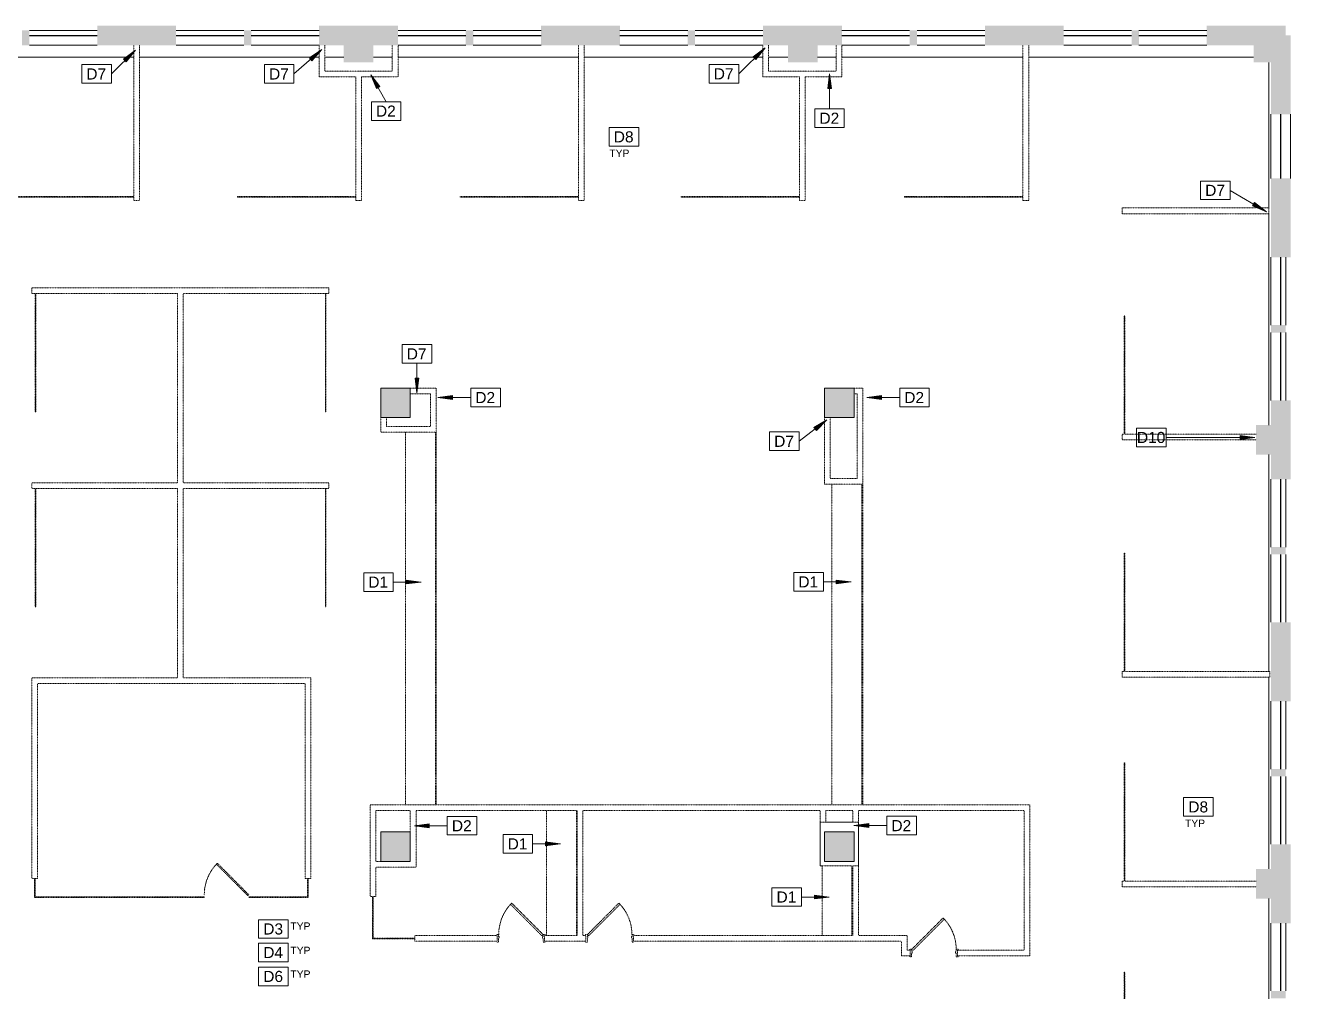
# Model space of a CAD drawing. Header units: inches. Extents: x 433 to 2535, y -5 to 2055.
# Drawn here: x 1501 to 2535, y 1268 to 2052 of the extents above; entities that cross this region are included whole.
import ezdxf

# ---------------------------------------------------------------- set-up
doc = ezdxf.new("R2010")
doc.units = ezdxf.units.IN
doc.header["$MEASUREMENT"] = 0
doc.linetypes.add('Demolished', pattern=[0.1875, 0.125, -0.0625])
for name, color, linetype, lineweight in [('_900 AVAILABLE SPACE', 7, 'Continuous', 9), ('A-ANNO-KEYN', 231, 'Continuous', 9), ('A-DETL-GENF', 92, 'Continuous', 9), ('A-DOOR', 31, 'Continuous', 13), ('A-WALL', 113, 'Continuous', 13), ('B-CL', 7, 'Continuous', 9), ('G-ANNO-TEXT', 231, 'Continuous', 9), ('I-WALL', 2, 'Continuous', 13), ('Q-CASE', 31, 'Demolished', 9), ('S-COLS', 52, 'Continuous', 13), ('Victor Bldg - 9th Floor_LINK_dwg', 8, 'Continuous', 9), ('WINDOWS', 7, 'Continuous', 9)]:
    doc.layers.add(name, color=color, linetype=linetype, lineweight=lineweight)
doc.styles.add('Arial', font='arial.ttf', dxfattribs={"height": 9})
doc.styles.add('Swis721 Lt BT', font='swissl.ttf', dxfattribs={"height": 6})

# ---------------------------------------------------------------- blocks, each defined once
blk = doc.blocks.new('Victor Bldg - 9th Floor_LINK_dwg-6972240-Level XX  DEMOLITION')
at = {"layer": '_900 AVAILABLE SPACE'}
for p, q in [((1443, 2025.8), (1588.7, 2025.8)), ((1593.3, 2025.8), (1739, 2025.8)), ((1743.6, 2025.8), (1759, 2025.8)), ((1783, 2025.8), (1798.4, 2025.8)), ((1803, 2025.8), (1949.4, 2025.8)), ((1954, 2025.8), (2099, 2025.8)), ((2103.6, 2025.8), (2119.3, 2025.8)), ((2143.3, 2025.8), (2158.4, 2025.8)), ((2163, 2025.8), (2309.9, 2025.8)), ((2314.6, 2025.8), (2497, 2025.8)), ((2509.3, 2021.5), (2509.3, 1903.5)), ((2509.3, 1898.9), (2509.3, 1727.5)), ((2509.3, 1703.5), (2509.3, 1527.5)), ((2509.3, 1522.9), (2509.3, 1367.5)), ((2509.3, 1343.5), (2509.3, 1238))]:
    blk.add_line(p, q, dxfattribs=at)
at = {"layer": 'B-CL'}
for p, q in [((2145.5, 1405.5), (2145.5, 1370)), ((2171.9, 1405.5), (2150.1, 1405.5)), ((2176.5, 1370), (2176.5, 1405.5)), ((2145.5, 1370), (2146.9, 1370))]:
    blk.add_line(p, q, dxfattribs=at)
at = {"layer": 'WINDOWS'}
for p, q in [((1559, 2047.5), (1504, 2047.5)), ((1559, 2043.5), (1504, 2043.5)), ((1559, 2043.2), (1504, 2043.2)), ((1678, 2047.5), (1623, 2047.5)), ((1678, 2043.5), (1623, 2043.5)), ((1678, 2043.2), (1623, 2043.2)), ((1739, 2047.5), (1684, 2047.5)), ((1739, 2043.5), (1684, 2043.5)), ((1739, 2043.2), (1684, 2043.2)), ((1858, 2047.5), (1803, 2047.5)), ((1858, 2043.5), (1803, 2043.5)), ((1858, 2043.2), (1803, 2043.2)), ((1919, 2047.5), (1864, 2047.5)), ((1919, 2043.5), (1864, 2043.5)), ((1919, 2043.2), (1864, 2043.2)), ((2038, 2047.5), (1983, 2047.5)), ((2038, 2043.5), (1983, 2043.5)), ((2038, 2043.2), (1983, 2043.2)), ((2099, 2047.5), (2044, 2047.5)), ((2099, 2043.5), (2044, 2043.5)), ((2099, 2043.2), (2044, 2043.2)), ((2218, 2047.5), (2163, 2047.5)), ((2218, 2043.5), (2163, 2043.5)), ((2218, 2043.2), (2163, 2043.2)), ((2279, 2047.5), (2224, 2047.5)), ((2279, 2043.5), (2224, 2043.5)), ((2279, 2043.2), (2224, 2043.2)), ((2398, 2047.5), (2343, 2047.5)), ((2398, 2043.5), (2343, 2043.5)), ((2398, 2043.2), (2343, 2043.2)), ((2459, 2047.5), (2404, 2047.5)), ((2459, 2043.5), (2404, 2043.5)), ((2459, 2043.2), (2404, 2043.2)), ((1559, 2035.5), (1504, 2035.5)), ((1678, 2035.5), (1623, 2035.5)), ((1739, 2035.5), (1684, 2035.5)), ((1858, 2035.5), (1803, 2035.5)), ((1919, 2035.5), (1864, 2035.5)), ((2038, 2035.5), (1983, 2035.5)), ((2099, 2035.5), (2044, 2035.5)), ((2218, 2035.5), (2163, 2035.5)), ((2279, 2035.5), (2224, 2035.5)), ((2398, 2035.5), (2343, 2035.5)), ((2459, 2035.5), (2404, 2035.5)), ((2511, 1979.5), (2511, 1927.5)), ((2518.8, 1979.5), (2518.8, 1927.5)), ((2519, 1979.5), (2519, 1927.5)), ((2527, 1979.5), (2527, 1927.5)), ((2511, 1808.5), (2511, 1863.5)), ((2518.8, 1808.5), (2518.8, 1863.5)), ((2519, 1808.5), (2519, 1863.5)), ((2523, 1808.5), (2523, 1863.5)), ((2511, 1747.5), (2511, 1802.5)), ((2518.8, 1747.5), (2518.8, 1802.5)), ((2519, 1747.5), (2519, 1802.5)), ((2523, 1747.5), (2523, 1802.5)), ((2511, 1628.5), (2511, 1683.5)), ((2518.8, 1628.5), (2518.8, 1683.5)), ((2519, 1628.5), (2519, 1683.5)), ((2523, 1628.5), (2523, 1683.5)), ((2511, 1567.5), (2511, 1622.5)), ((2518.8, 1567.5), (2518.8, 1622.5)), ((2519, 1567.5), (2519, 1622.5)), ((2523, 1567.5), (2523, 1622.5)), ((2511, 1448.5), (2511, 1503.5)), ((2518.8, 1448.5), (2518.8, 1503.5)), ((2519, 1448.5), (2519, 1503.5)), ((2523, 1448.5), (2523, 1503.5)), ((2511, 1387.5), (2511, 1442.5)), ((2518.8, 1387.5), (2518.8, 1442.5)), ((2519, 1387.5), (2519, 1442.5)), ((2523, 1387.5), (2523, 1442.5)), ((2511, 1268.5), (2511, 1323.5)), ((2518.8, 1268.5), (2518.8, 1323.5)), ((2519, 1268.5), (2519, 1323.5)), ((2523, 1268.5), (2523, 1323.5))]:
    blk.add_line(p, q, dxfattribs=at)
blk = doc.blocks.new('Concrete-Rectangular-Column - 24 x 24-6985472-Level XX  DEMOLITION')
at = {"layer": 'S-COLS', "lineweight": 9}
blk.add_hatch(color=7, dxfattribs=at).paths.add_polyline_path([(12, -12), (12, 12), (-12, 12), (-12, -12), (7.4, -12)], flags=0)
at = {"layer": 'S-COLS', "color": 8, "lineweight": 20}
for p, q in [((12, 12), (-12, 12)), ((-12, 12), (-12, -12)), ((12, -12), (12, 12)), ((-12, -12), (12, -12))]:
    blk.add_line(p, q, dxfattribs=at)
blk = doc.blocks.new('Door - Single - Solid Door-7687678-Level XX  DEMOLITION')
at = {"layer": 'A-DOOR', "color": 10, "linetype": 'Demolished', "lineweight": 20}
for p, q in [((-14, 3.2), (11.4, 28.6)), ((12.4, 27.6), (-13, 2.2)), ((11.4, 28.6), (12.4, 27.6)), ((-15.6, 3.2), (-15.6, 2.4)), ((-14.1, 3.2), (-15.6, 3.2)), ((-14.1, 1.7), (-14.1, 3.2)), ((-13.6, 1.7), (-14.1, 1.7)), ((-14.1, -3), (-14.1, 0.2)), ((-14.1, 0.2), (-13.6, 0.2)), ((-13, 2.2), (-14, 3.2)), ((-13.6, 0.2), (-13.6, 1.7)), ((22.1, 1.7), (21.6, 1.7)), ((21.6, 1.7), (21.6, 0.2)), ((21.6, 0.2), (22.1, 0.2)), ((23.6, 3.2), (22.1, 3.2)), ((22.1, 3.2), (22.1, 1.7)), ((22.1, 0.2), (22.1, -3)), ((23.6, 2.4), (23.6, 3.2)), ((-15.6, -2.2), (-15.6, -3)), ((-15.6, -3), (-14.1, -3)), ((22.1, -3), (23.6, -3)), ((23.6, -3), (23.6, -2.2))]:
    blk.add_line(p, q, dxfattribs=at)
at = {"layer": 'A-DOOR', "color": 7, "linetype": 'Demolished', "lineweight": 9}
blk.add_arc((-14, 3.2), 36, 359.5, 45, dxfattribs=at)
blk = doc.blocks.new('Door - Single - Solid Door-V4-Level XX  DEMOLITION')
at = {"layer": 'A-DOOR', "color": 10, "linetype": 'Demolished', "lineweight": 20}
for p, q in [((-15.6, 3), (-14.1, 3)), ((-15.6, 2.2), (-15.6, 3)), ((-14.1, 3), (-14.1, -0.2)), ((22.1, 3), (23.6, 3)), ((22.1, -0.2), (22.1, 3)), ((23.6, 3), (23.6, 2.2)), ((-15.6, -3.2), (-15.6, -2.4)), ((-14.1, -3.2), (-15.6, -3.2)), ((-14.1, -0.2), (-13.6, -0.2)), ((-14.1, -1.7), (-14.1, -3.2)), ((-13.6, -1.7), (-14.1, -1.7)), ((-13, -2.2), (-14, -3.2)), ((-14, -3.2), (11.4, -28.6)), ((-13.6, -0.2), (-13.6, -1.7)), ((12.4, -27.6), (-13, -2.2)), ((21.6, -0.2), (22.1, -0.2)), ((21.6, -1.7), (21.6, -0.2)), ((22.1, -1.7), (21.6, -1.7)), ((22.1, -3.2), (22.1, -1.7)), ((23.6, -3.2), (22.1, -3.2)), ((23.6, -2.4), (23.6, -3.2)), ((11.4, -28.6), (12.4, -27.6))]:
    blk.add_line(p, q, dxfattribs=at)
at = {"layer": 'A-DOOR', "color": 7, "linetype": 'Demolished', "lineweight": 9}
blk.add_arc((-14, -3.2), 36, 315, 0.5, dxfattribs=at)
blk = doc.blocks.new('C-Counter Top - ADJ HEIGHT-7704305-Level XX  DEMOLITION')
at = {"layer": 'Q-CASE', "color": 7}
for p, q in [((-47.3, -0.7), (54.1, -0.7)), ((-47.3, -25), (54.1, -25))]:
    blk.add_line(p, q, dxfattribs=at)
blk = doc.blocks.new('C-Counter Top - ADJ HEIGHT-7704607-Level XX  DEMOLITION')
at = {"layer": 'Q-CASE', "color": 7}
for p, q in [((-47.3, 0), (-47.3, -0.8)), ((-47.3, -0.8), (9.2, -0.8)), ((-47.3, -0.8), (-47.3, -25)), ((-47.3, -25), (9.2, -25))]:
    blk.add_line(p, q, dxfattribs=at)
blk = doc.blocks.new('Door - Glass Single - Full Rail - Long Handle-7706372-Level XX  DEMOLITION')
at = {"layer": 'A-DOOR', "color": 10, "linetype": 'Demolished', "lineweight": 20}
for p, q in [((-7.5, 27.5), (-8.2, 26.7)), ((-8.2, 26.7), (17.3, 1.3)), ((18, 2), (-7.5, 27.5)), ((17.3, 1.3), (18, 2))]:
    blk.add_line(p, q, dxfattribs=at)
at = {"layer": 'A-DOOR', "color": 7, "linetype": 'Demolished', "lineweight": 9}
blk.add_arc((18, 2), 36, 135, 180.5, dxfattribs=at)
blk = doc.blocks.new('C-Counter Top - ADJ HEIGHT-7709080-Level XX  DEMOLITION')
at = {"layer": 'Q-CASE', "color": 7}
for p, q in [((212.7, 0), (-47.3, 0)), ((-47.3, -0.7), (212.7, -0.7)), ((-47.3, -25), (212.7, -25))]:
    blk.add_line(p, q, dxfattribs=at)
blk = doc.blocks.new('C-Counter Top - ADJ HEIGHT-7711264-Level XX  DEMOLITION')
at = {"layer": 'Q-CASE', "color": 7}
for p, q in [((255, 0), (-47.3, 0)), ((-47.3, -0.7), (255, -0.7)), ((-47.3, -25), (255, -25))]:
    blk.add_line(p, q, dxfattribs=at)
blk = doc.blocks.new('Keynote Tag - Keynote Number - Boxed-135510-Level XX  DEMOLITION')
at = {"layer": 'A-ANNO-KEYN'}
for p, q in [((-0.125, -0.079), (-0.125, 0.078)), ((-0.125, 0.078), (0.125, 0.078)), ((0.125, 0.078), (0.125, -0.079)), ((-0.125, -0.079), (0.125, -0.079))]:
    blk.add_line(p, q, dxfattribs=at)

msp = doc.modelspace()

# ---------------------------------------------------------------- hatches: boundary and pattern name
at = {"layer": 'A-ANNO-KEYN'}
for points in [[(1590.1, 2031.5), (1580.4, 2024.2), (1582.6, 2022)], [(1741.1, 2032), (1731.1, 2025.3), (1733.2, 2022.9)], [(2100.7, 2033.5), (2091.1, 2026.2), (2093.3, 2023.9)], [(1780.9, 2011.6), (1785.5, 2000.4), (1788.2, 2001.9)], [(2153, 2012.3), (2151.5, 2000.3), (2154.6, 2000.3)], [(2507.4, 1900.5), (2497.8, 1907.9), (2496.2, 1905.2)], [(1818.4, 1753.5), (1820, 1765.5), (1816.8, 1765.5)], [(1835.3, 1749.8), (1847.3, 1748.3), (1847.3, 1751.4)], [(2183.2, 1749.8), (2195.2, 1748.2), (2195.2, 1751.4)], [(2150.9, 1731.7), (2140.4, 1725.6), (2142.4, 1723.1)], [(2498, 1717.4), (2486, 1718.9), (2486, 1715.8)], [(1821.7, 1600.1), (1809.7, 1601.7), (1809.7, 1598.6)], [(2170.5, 1600.2), (2158.5, 1601.8), (2158.5, 1598.7)], [(1816.3, 1402.5), (1828.3, 1400.9), (1828.3, 1404.1)], [(2172.8, 1402.6), (2184.8, 1401), (2184.8, 1404.2)], [(1934.7, 1387.8), (1922.7, 1389.4), (1922.7, 1386.3)], [(2152.8, 1344.7), (2140.8, 1346.3), (2140.8, 1343.2)]]:
    msp.add_hatch(color=256, dxfattribs=at).paths.add_polyline_path(points, flags=0)
at = {"layer": 'A-DETL-GENF'}
h = msp.add_hatch(color=7, dxfattribs=at)
h.paths.add_polyline_path([(2423, 3.5), (2423, 19.5), (2363, 19.5), (2363, 3.5)], flags=0)
h.paths.add_polyline_path([(2535, 3.5), (2535, 63.5), (2519, 63.5), (2519, 33.5), (2505, 33.5), (2505, 19.5), (2475, 19.5), (2475, 3.5), (2505, 3.5)], flags=0)
h.paths.add_polyline_path([(2103, 3.5), (2103, 19.5), (2059, 19.5), (2059, 27.5), (1979, 27.5), (1979, 11.5), (2043, 11.5), (2043, 3.5), (2059, 3.5)], flags=0)
h.paths.add_polyline_path([(2155, 3.5), (2215, 3.5), (2215, 19.5), (2203, 19.5), (2203, 33.5), (2179, 33.5), (2179, 19.5), (2155, 19.5)], flags=0)
h.paths.add_polyline_path([(2261.3, 7.5), (2267.3, 7.5), (2267.3, 19.5), (2261.3, 19.5)], flags=0)
h.paths.add_polyline_path([(2316, 7.5), (2316.7, 7.5), (2316.7, 19.5), (2310.7, 19.5), (2310.7, 7.5), (2311.4, 7.5)], flags=0)
h.paths.add_polyline_path([(1497.8, 11.5), (1503, 11.5), (1503, 27), (1483, 27), (1483, 41.5), (1459, 41.5), (1459, 27), (1439, 27), (1439, 11.5), (1483, 11.5)], flags=0)
h.paths.add_polyline_path([(1323, 11.5), (1323, 27), (1259, 27), (1259, 11.5)], flags=0)
h.paths.add_polyline_path([(1843, 11.5), (1863, 11.5), (1863, 27.5), (1843, 27.5), (1843, 41.5), (1819, 41.5), (1819, 27.5), (1799, 27.5), (1799, 11.5), (1819, 11.5)], flags=0)
h.paths.add_polyline_path([(1662.1, 11.5), (1683, 11.5), (1683, 27.5), (1619, 27.5), (1619, 11.5), (1657.5, 11.5)], flags=0)
h.paths.add_polyline_path([(1924, 15.5), (1924, 27.5), (1918, 27.5), (1918, 15.5)], flags=0)
h.paths.add_polyline_path([(1378, 15.5), (1384, 15.5), (1384, 27.5), (1378, 27.5)], flags=0)
h.paths.add_polyline_path([(1198, 15.5), (1204, 15.5), (1204, 27.5), (1198, 27.5)], flags=0)
h.paths.add_polyline_path([(1744, 15.5), (1744, 27.5), (1738, 27.5), (1738, 15.5)], flags=0)
h.paths.add_polyline_path([(1564, 15.5), (1564, 27), (1558, 27), (1558, 15.5)], flags=0)
h.paths.add_polyline_path([(2535, 115.5), (2535, 175.5), (2519, 175.5), (2519, 115.5)], flags=0)
h.paths.add_polyline_path([(2531, 220.5), (2531, 226.5), (2519, 226.5), (2519, 220.5)], flags=0)
h.paths.add_polyline_path([(2519, 268.5), (2531, 268.5), (2531, 274.5), (2519, 274.5)], flags=0)
h.paths.add_polyline_path([(527.2, 299.5), (543, 299.5), (543, 315.5), (505, 315.5), (505, 329.5), (491.7, 329.5), (491.7, 371.5), (475, 371.5), (475, 299.5), (505, 299.5)], flags=0)
h.paths.add_polyline_path([(903, 299.5), (903, 315.5), (871, 315.5), (871, 329.5), (847, 329.5), (847, 315.5), (839, 315.5), (839, 299.5), (871, 299.5)], flags=0)
h.paths.add_polyline_path([(659, 299.5), (723, 299.5), (723, 315.5), (659, 315.5), (659, 303.5)], flags=0)
h.paths.add_polyline_path([(778, 303.5), (784, 303.5), (784, 315.5), (778, 315.5)], flags=0)
h.paths.add_polyline_path([(961.3, 303.5), (964, 303.5), (964, 315.5), (958, 315.5), (958, 303.5), (959.8, 303.5)], flags=0)
h.paths.add_polyline_path([(598, 303.5), (604, 303.5), (604, 315.5), (598, 315.5)], flags=0)
h.paths.add_polyline_path([(2535, 319.5), (2535, 379.5), (2519, 379.5), (2519, 365.5), (2505, 365.5), (2505, 341.5), (2519, 341.5), (2519, 319.5)], flags=0)
h.paths.add_polyline_path([(475, 423.5), (491.7, 423.5), (491.7, 487.5), (475, 487.5)], flags=0)
h.paths.add_polyline_path([(2519, 431.5), (2535, 431.5), (2535, 491.5), (2527, 491.5), (2527, 551.5), (2511, 551.5), (2511, 475.5), (2519, 475.5), (2519, 436.1)], flags=0)
h.paths.add_polyline_path([(491.7, 542.5), (491.7, 548.5), (480, 548.5), (480, 542.5)], flags=0)
h.paths.add_polyline_path([(491.7, 603.5), (491.7, 635.5), (505, 635.5), (505, 659.5), (491.7, 659.5), (491.7, 667.5), (475, 667.5), (475, 603.5)], flags=0)
h.paths.add_polyline_path([(2511, 603.5), (2527, 603.5), (2527, 667.5), (2511, 667.5), (2511, 647.5), (2499, 647.5), (2499, 623.5), (2511, 623.5), (2511, 608.1)], flags=0)
h.paths.add_polyline_path([(2511, 722.5), (2523, 722.5), (2523, 728.5), (2511, 728.5)], flags=0)
h.paths.add_polyline_path([(491.7, 722.5), (491.7, 728.5), (479.7, 728.5), (479.7, 722.5)], flags=0)
h.paths.add_polyline_path([(491.7, 783.5), (491.7, 847.5), (475, 847.5), (475, 783.5)], flags=0)
h.paths.add_polyline_path([(2511, 783.5), (2527, 783.5), (2527, 847.5), (2511, 847.5), (2511, 788.1)], flags=0)
h.paths.add_polyline_path([(2523, 902.5), (2523, 908.5), (2511, 908.5), (2511, 902.5)], flags=0)
h.paths.add_polyline_path([(491.7, 902.5), (491.7, 908.5), (479.7, 908.5), (479.7, 902.5)], flags=0)
h.paths.add_polyline_path([(2511, 963.5), (2527, 963.5), (2527, 1027.5), (2511, 1027.5), (2511, 1007.5), (2499, 1007.5), (2499, 983.5), (2511, 983.5)], flags=0)
h.paths.add_polyline_path([(491.7, 963.5), (491.7, 995.5), (505, 995.5), (505, 1019.5), (491.7, 1019.5), (491.7, 1027.5), (475, 1027.5), (475, 963.5)], flags=0)
h.paths.add_polyline_path([(2523, 1082.5), (2523, 1088.5), (2511, 1088.5), (2511, 1082.5)], flags=0)
h.paths.add_polyline_path([(491.7, 1082.5), (491.7, 1088.5), (479.7, 1088.5), (479.7, 1082.5)], flags=0)
h.paths.add_polyline_path([(475, 1143.5), (491.7, 1143.5), (491.7, 1207.5), (475, 1207.5), (475, 1148.1)], flags=0)
h.paths.add_polyline_path([(2527, 1143.5), (2527, 1207.5), (2511, 1207.5), (2511, 1143.5)], flags=0)
h.paths.add_polyline_path([(2523, 1262.5), (2523, 1268.5), (2511, 1268.5), (2511, 1262.5)], flags=0)
h.paths.add_polyline_path([(479.7, 1262.5), (491.7, 1262.5), (491.7, 1268.5), (479.7, 1268.5)], flags=0)
h.paths.add_polyline_path([(491.7, 1323.5), (491.7, 1355.5), (505, 1355.5), (505, 1379.5), (491.7, 1379.5), (491.7, 1387.5), (475, 1387.5), (475, 1323.5)], flags=0)
h.paths.add_polyline_path([(2511, 1323.5), (2527, 1323.5), (2527, 1387.5), (2511, 1387.5), (2511, 1367.5), (2499, 1367.5), (2499, 1343.5), (2511, 1343.5)], flags=0)
h.paths.add_polyline_path([(2511, 1442.5), (2523, 1442.5), (2523, 1448.5), (2511, 1448.5)], flags=0)
h.paths.add_polyline_path([(479.7, 1442.5), (491.7, 1442.5), (491.7, 1448.5), (479.7, 1448.5)], flags=0)
h.paths.add_polyline_path([(2511, 1503.5), (2527, 1503.5), (2527, 1567.5), (2511, 1567.5), (2511, 1522.9)], flags=0)
h.paths.add_polyline_path([(475, 1503.5), (491.7, 1503.5), (491.7, 1567.5), (475, 1567.5), (475, 1540.8)], flags=0)
h.paths.add_polyline_path([(2523, 1622.5), (2523, 1628.5), (2511, 1628.5), (2511, 1622.5)], flags=0)
h.paths.add_polyline_path([(491.7, 1622.5), (491.7, 1628.5), (479.7, 1628.5), (479.7, 1622.5)], flags=0)
h.paths.add_polyline_path([(491.7, 1683.4), (491.7, 1715.4), (505, 1715.4), (505, 1739.5), (491.7, 1739.5), (491.7, 1747.5), (475, 1747.5), (475, 1683.4)], flags=0)
h.paths.add_polyline_path([(2511, 1683.5), (2527, 1683.5), (2527, 1747.5), (2511, 1747.5), (2511, 1727.5), (2499, 1727.5), (2499, 1703.5), (2511, 1703.5)], flags=0)
h.paths.add_polyline_path([(2511, 1802.5), (2523, 1802.5), (2523, 1808.5), (2511, 1808.5)], flags=0)
h.paths.add_polyline_path([(491.7, 1802.5), (491.7, 1808.5), (479.7, 1808.5), (479.7, 1802.5)], flags=0)
h.paths.add_polyline_path([(491.7, 1863.5), (491.7, 1927.5), (475, 1927.5), (475, 1863.5)], flags=0)
h.paths.add_polyline_path([(2527, 1863.5), (2527, 1927.5), (2511, 1927.5), (2511, 1863.5)], flags=0)
h.paths.add_polyline_path([(2511, 1979.5), (2527, 1979.5), (2527, 2043.5), (2523, 2043.5), (2523, 2051.5), (2459, 2051.5), (2459, 2035.5), (2497, 2035.5), (2497, 2021.5), (2511, 2021.5)], flags=0)
h.paths.add_polyline_path([(491.7, 1979.5), (491.7, 2021.3), (514, 2021.3), (514, 2035.5), (543, 2035.5), (543, 2051.5), (475, 2051.5), (475, 1979.5)], flags=0)
h.paths.add_polyline_path([(2143.3, 2021.5), (2143.3, 2035.5), (2163, 2035.5), (2163, 2051.5), (2099, 2051.5), (2099, 2035.5), (2119.3, 2035.5), (2119.3, 2021.5), (2133.3, 2021.5)], flags=0)
h.paths.add_polyline_path([(1773.3, 2021.5), (1783, 2021.5), (1783, 2035.5), (1803, 2035.5), (1803, 2051.5), (1739, 2051.5), (1739, 2035.5), (1759, 2035.5), (1759, 2021.5), (1768.7, 2021.5)], flags=0)
h.paths.add_polyline_path([(1053.4, 2021.5), (1063, 2021.5), (1063, 2035.5), (1083, 2035.5), (1083, 2051.5), (1019, 2051.5), (1019, 2035.5), (1039, 2035.5), (1039, 2021.5), (1048.7, 2021.5)], flags=0)
h.paths.add_polyline_path([(1408.7, 2021.5), (1423, 2021.5), (1423, 2035.5), (1443, 2035.5), (1443, 2051.5), (1379, 2051.5), (1379, 2035.5), (1399, 2035.5), (1399, 2021.5)], flags=0)
h.paths.add_polyline_path([(683.8, 2021.5), (703, 2021.5), (703, 2035.5), (723, 2035.5), (723, 2051.5), (659, 2051.5), (659, 2035.5), (679, 2035.5), (679, 2021.5)], flags=0)
h.paths.add_polyline_path([(2296.7, 2035.5), (2343, 2035.5), (2343, 2051.5), (2279, 2051.5), (2279, 2035.5)], flags=0)
h.paths.add_polyline_path([(2404, 2035.5), (2404, 2047.5), (2398, 2047.5), (2398, 2035.5)], flags=0)
h.paths.add_polyline_path([(2038, 2035.5), (2044, 2035.5), (2044, 2047.5), (2038, 2047.5)], flags=0)
h.paths.add_polyline_path([(1983, 2035.5), (1983, 2051.5), (1919, 2051.5), (1919, 2035.5), (1954, 2035.5)], flags=0)
h.paths.add_polyline_path([(1864, 2035.5), (1864, 2047.5), (1858, 2047.5), (1858, 2035.5)], flags=0)
h.paths.add_polyline_path([(1678, 2035.5), (1684, 2035.5), (1684, 2047.5), (1678, 2047.5)], flags=0)
h.paths.add_polyline_path([(1593.3, 2035.5), (1623, 2035.5), (1623, 2051.5), (1559, 2051.5), (1559, 2035.5), (1588.7, 2035.5)], flags=0)
h.paths.add_polyline_path([(903, 2035.5), (903, 2051.5), (839, 2051.5), (839, 2035.5), (873.3, 2035.5)], flags=0)
h.paths.add_polyline_path([(958, 2035.5), (964, 2035.5), (964, 2047.5), (958, 2047.5)], flags=0)
h.paths.add_polyline_path([(784, 2035.5), (784, 2047.5), (778, 2047.5), (778, 2035.5)], flags=0)
h.paths.add_polyline_path([(2224, 2035.5), (2224, 2047.5), (2218, 2047.5), (2218, 2035.5)], flags=0)
h.paths.add_polyline_path([(598, 2035.5), (604, 2035.5), (604, 2047.5), (598, 2047.5)], flags=0)
h.paths.add_polyline_path([(1498, 2035.5), (1504, 2035.5), (1504, 2047.5), (1498, 2047.5)], flags=0)
h.paths.add_polyline_path([(1231.5, 2035.5), (1263, 2035.5), (1263, 2051.5), (1199, 2051.5), (1199, 2035.5), (1228.7, 2035.5)], flags=0)
h.paths.add_polyline_path([(1324, 2035.5), (1324, 2047.5), (1318, 2047.5), (1318, 2035.5)], flags=0)
h.paths.add_polyline_path([(1138, 2035.5), (1144, 2035.5), (1144, 2047.5), (1138, 2047.5)], flags=0)

# ---------------------------------------------------------------- linework, layer by layer
at = {"layer": 'A-ANNO-KEYN'}
for p, q in [((1590.1, 2031.5), (1570.5, 2012.2)), ((1590.1, 2031.5), (1580.4, 2024.2)), ((1582.6, 2022), (1590.1, 2031.5)), ((1741.1, 2032), (1718.6, 2012.2)), ((1741.1, 2032), (1731.1, 2025.3)), ((1733.2, 2022.9), (1741.1, 2032)), ((2100.7, 2033.5), (2079.4, 2012.3)), ((2100.7, 2033.5), (2091.1, 2026.2)), ((2093.3, 2023.9), (2100.7, 2033.5)), ((1580.4, 2024.2), (1582.6, 2022)), ((1731.1, 2025.3), (1733.2, 2022.9)), ((2091.1, 2026.2), (2093.3, 2023.9)), ((1780.9, 2011.6), (1785.5, 2000.4)), ((1788.2, 2001.9), (1780.9, 2011.6)), ((1780.9, 2011.6), (1793.4, 1989.6)), ((2153, 2012.3), (2151.5, 2000.3)), ((2154.6, 2000.3), (2153, 2012.3)), ((2153, 2012.3), (2153, 1983.9)), ((1785.5, 2000.4), (1788.2, 2001.9)), ((2151.5, 2000.3), (2154.6, 2000.3)), ((2507.4, 1900.5), (2478, 1917.8)), ((2497.8, 1907.9), (2496.2, 1905.2)), ((2496.2, 1905.2), (2507.4, 1900.5)), ((2507.4, 1900.5), (2497.8, 1907.9)), ((1818.4, 1753.5), (1818.4, 1777.6)), ((1820, 1765.5), (1816.8, 1765.5)), ((1816.8, 1765.5), (1818.4, 1753.5)), ((1818.4, 1753.5), (1820, 1765.5)), ((1847.3, 1751.4), (1835.3, 1749.8)), ((1835.3, 1749.8), (1847.3, 1748.3)), ((1835.3, 1749.8), (1852.3, 1749.8)), ((1847.3, 1748.3), (1847.3, 1751.4)), ((1852.3, 1749.8), (1862, 1749.8)), ((2195.2, 1751.4), (2183.2, 1749.8)), ((2183.2, 1749.8), (2195.2, 1748.2)), ((2183.2, 1749.8), (2200.3, 1749.8)), ((2195.2, 1748.2), (2195.2, 1751.4)), ((2200.3, 1749.8), (2209.9, 1749.8)), ((2150.9, 1731.7), (2128.4, 1714.3)), ((2150.9, 1731.7), (2140.4, 1725.6)), ((2142.4, 1723.1), (2150.9, 1731.7)), ((2140.4, 1725.6), (2142.4, 1723.1)), ((2498, 1717.4), (2426.1, 1717.4)), ((2498, 1717.4), (2486, 1718.9)), ((2486, 1718.9), (2486, 1715.8)), ((2486, 1715.8), (2498, 1717.4)), ((1809.7, 1600.1), (1799.2, 1600.1)), ((1821.7, 1600.1), (1809.7, 1601.7)), ((1809.7, 1601.7), (1809.7, 1598.6)), ((1809.7, 1598.6), (1821.7, 1600.1)), ((1821.7, 1600.1), (1809.7, 1600.1)), ((2158.5, 1600.2), (2148, 1600.2)), ((2170.5, 1600.2), (2158.5, 1601.8)), ((2158.5, 1601.8), (2158.5, 1598.7)), ((2158.5, 1598.7), (2170.5, 1600.2)), ((2170.5, 1600.2), (2158.5, 1600.2)), ((1828.3, 1404.1), (1816.3, 1402.5)), ((1816.3, 1402.5), (1828.3, 1400.9)), ((1816.3, 1402.5), (1833.4, 1402.5)), ((1828.3, 1400.9), (1828.3, 1404.1)), ((1833.4, 1402.5), (1843, 1402.5)), ((2184.8, 1404.2), (2172.8, 1402.6)), ((2172.8, 1402.6), (2184.8, 1401)), ((2172.8, 1402.6), (2189.9, 1402.6)), ((2184.8, 1401), (2184.8, 1404.2)), ((2189.9, 1402.6), (2199.5, 1402.6)), ((1922.7, 1387.8), (1912.2, 1387.8)), ((1934.7, 1387.8), (1922.7, 1389.4)), ((1922.7, 1389.4), (1922.7, 1386.3)), ((1922.7, 1386.3), (1934.7, 1387.8)), ((1934.7, 1387.8), (1922.7, 1387.8)), ((2140.8, 1344.7), (2130.3, 1344.7)), ((2152.8, 1344.7), (2140.8, 1346.3)), ((2140.8, 1346.3), (2140.8, 1343.2)), ((2140.8, 1343.2), (2152.8, 1344.7)), ((2152.8, 1344.7), (2140.8, 1344.7))]:
    msp.add_line(p, q, dxfattribs=at)
at = {"layer": 'A-WALL', "color": 10, "linetype": 'Demolished', "lineweight": 20}
for p, q in [((1588.7, 2035.5), (1588.7, 1912.7)), ((1593.3, 1909.5), (1593.3, 2035.5)), ((1739, 2035.5), (1739, 2009.8)), ((1743.6, 2014.4), (1743.6, 2035.5)), ((1798.4, 2035.5), (1798.4, 2014.4)), ((1803, 2009.8), (1803, 2035.5)), ((1949.4, 2035.5), (1949.4, 1912.7)), ((1954, 1909.5), (1954, 2035.5)), ((2099, 2035.5), (2099, 2009.8)), ((2103.6, 2014.4), (2103.6, 2035.5)), ((2158.4, 2035.5), (2158.4, 2014.4)), ((2163, 2009.8), (2163, 2035.5)), ((2309.9, 2035.5), (2309.9, 1912.7)), ((2314.6, 1909.5), (2314.6, 2035.5)), ((1739, 2009.8), (1768.7, 2009.8)), ((1798.4, 2014.4), (1743.6, 2014.4)), ((1768.7, 2009.8), (1768.7, 1912.7)), ((1773.3, 2009.8), (1803, 2009.8)), ((1773.3, 1909.5), (1773.3, 2009.8)), ((2099, 2009.8), (2128.7, 2009.8)), ((2158.4, 2014.4), (2103.6, 2014.4)), ((2128.7, 2009.8), (2128.7, 1912.7)), ((2133.3, 2009.8), (2163, 2009.8)), ((2133.3, 1909.5), (2133.3, 2009.8)), ((1588.7, 1912.2), (1588.7, 1909.5)), ((1588.7, 1909.5), (1593.3, 1909.5)), ((1768.7, 1912.2), (1768.7, 1909.5)), ((1768.7, 1909.5), (1773.3, 1909.5)), ((1949.4, 1912.2), (1949.4, 1909.5)), ((1949.4, 1909.5), (1954, 1909.5)), ((2128.7, 1912.2), (2128.7, 1909.5)), ((2128.7, 1909.5), (2133.3, 1909.5)), ((2309.9, 1912.2), (2309.9, 1909.5)), ((2309.9, 1909.5), (2314.6, 1909.5)), ((2509.3, 1903.5), (2390.3, 1903.5)), ((2390.3, 1903.5), (2390.3, 1898.9)), ((2509.3, 1898.9), (2509.3, 1903.5)), ((2390.3, 1898.9), (2509.3, 1898.9)), ((1747, 1838.8), (1506, 1838.8)), ((1506, 1838.8), (1506, 1834.1)), ((1506, 1834.1), (1508.8, 1834.1)), ((1509.2, 1834.1), (1624.2, 1834.1)), ((1624.2, 1834.1), (1624.2, 1680.6)), ((1628.8, 1680.6), (1628.8, 1834.1)), ((1628.8, 1834.1), (1744.1, 1834.1)), ((1744.6, 1834.1), (1747, 1834.1)), ((1747, 1834.1), (1747, 1838.8)), ((1834, 1757.5), (1813, 1757.5)), ((1813, 1752.9), (1829.4, 1752.9)), ((1829.4, 1752.9), (1829.4, 1726.4)), ((1834, 1721.8), (1834, 1757.5)), ((2180, 1757.5), (2173, 1757.5)), ((2173, 1752.9), (2175.4, 1752.9)), ((2175.4, 1752.9), (2175.4, 1684.1)), ((2180, 1679.5), (2180, 1757.5)), ((1789, 1733.5), (1789, 1721.8)), ((1793.6, 1726.4), (1793.6, 1733.5)), ((2149, 1733.5), (2149, 1679.5)), ((2153.6, 1684.1), (2153.6, 1733.5)), ((1789, 1721.8), (1834, 1721.8)), ((1829.4, 1726.4), (1793.6, 1726.4)), ((2392, 1720.1), (2390.3, 1720.1)), ((2390.3, 1720.1), (2390.3, 1715.5)), ((2499, 1720.1), (2392.5, 1720.1)), ((2390.3, 1715.5), (2499, 1715.5)), ((1624.2, 1680.6), (1506, 1680.6)), ((1506, 1680.6), (1506, 1676)), ((1506, 1676), (1508.8, 1676)), ((1509.2, 1676), (1624.2, 1676)), ((1624.2, 1676), (1624.2, 1522.5)), ((1747, 1680.6), (1628.8, 1680.6)), ((1628.8, 1522.5), (1628.8, 1676)), ((1628.8, 1676), (1744.1, 1676)), ((1744.6, 1676), (1747, 1676)), ((1747, 1676), (1747, 1680.6)), ((2149, 1679.5), (2180, 1679.5)), ((2175.4, 1684.1), (2153.6, 1684.1)), ((1624.2, 1522.5), (1506, 1522.5)), ((1506, 1522.5), (1506, 1359.6)), ((1732.2, 1522.5), (1628.8, 1522.5)), ((1732.2, 1359.6), (1732.2, 1522.5)), ((2392, 1527.5), (2390.3, 1527.5)), ((2390.3, 1527.5), (2390.3, 1522.9)), ((2390.3, 1522.9), (2510.1, 1522.9)), ((2510.1, 1527.5), (2392.5, 1527.5)), ((2510.1, 1522.9), (2510.1, 1527.5)), ((1510.6, 1517.9), (1727.6, 1517.9)), ((1510.6, 1359.6), (1510.6, 1517.9)), ((1727.6, 1517.9), (1727.6, 1359.6)), ((2315.5, 1419.5), (1780.4, 1419.5)), ((1780.4, 1419.5), (1780.4, 1345.2)), ((2315.5, 1296.9), (2315.5, 1419.5)), ((1785, 1414.9), (1813, 1414.9)), ((1785, 1373.5), (1785, 1414.9)), ((1813, 1414.9), (1813, 1397.5)), ((1817.6, 1414.9), (1948.4, 1414.9)), ((1817.6, 1368.9), (1817.6, 1414.9)), ((1948.4, 1414.9), (1948.4, 1313.5)), ((1953, 1414.9), (2145.5, 1414.9)), ((1953, 1313.5), (1953, 1414.9)), ((2145.5, 1414.9), (2145.5, 1405.5)), ((2150.1, 1414.9), (2171.9, 1414.9)), ((2150.1, 1405.5), (2150.1, 1414.9)), ((2171.9, 1414.9), (2171.9, 1405.5)), ((2176.5, 1414.9), (2310.9, 1414.9)), ((2176.5, 1405.5), (2176.5, 1414.9)), ((2310.9, 1414.9), (2310.9, 1301.5)), ((2145.5, 1405.5), (2150.1, 1405.5)), ((2171.9, 1405.5), (2176.5, 1405.5)), ((1789, 1373.5), (1785, 1373.5)), ((1785, 1368.9), (1817.6, 1368.9)), ((1785, 1345.2), (1785, 1368.9)), ((2176.5, 1370), (2171.9, 1370)), ((2171.9, 1370), (2171.9, 1313.5)), ((2176.5, 1313.5), (2176.5, 1370)), ((1506, 1359.6), (1508.1, 1359.6)), ((1508.6, 1359.6), (1510.6, 1359.6)), ((1727.6, 1359.6), (1729.7, 1359.6)), ((1730.2, 1359.6), (1732.2, 1359.6)), ((2392, 1357.5), (2390.3, 1357.5)), ((2390.3, 1357.5), (2390.3, 1352.9)), ((2499, 1357.5), (2392.5, 1357.5)), ((1780.4, 1345.2), (1782.4, 1345.2)), ((1782.9, 1345.2), (1785, 1345.2)), ((2390.3, 1352.9), (2499, 1352.9)), ((1883.4, 1313.5), (1816.7, 1313.5)), ((1816.7, 1313.5), (1816.7, 1311.4)), ((1883.4, 1308.9), (1883.4, 1313.5)), ((1948.4, 1313.5), (1921.9, 1313.5)), ((1921.9, 1313.5), (1921.9, 1308.9)), ((1955.4, 1313.5), (1953, 1313.5)), ((1955.4, 1308.9), (1955.4, 1313.5)), ((2171.9, 1313.5), (1993.9, 1313.5)), ((1993.9, 1313.5), (1993.9, 1308.9)), ((2216, 1313.5), (2176.5, 1313.5)), ((2216, 1301.5), (2216, 1313.5)), ((1816.7, 1310.9), (1816.7, 1308.9)), ((1816.7, 1308.9), (1883.4, 1308.9)), ((1921.9, 1308.9), (1955.4, 1308.9)), ((1993.9, 1308.9), (2211.4, 1308.9)), ((2211.4, 1308.9), (2211.4, 1296.9)), ((2211.4, 1296.9), (2218.4, 1296.9)), ((2218.4, 1301.5), (2216, 1301.5)), ((2218.4, 1296.9), (2218.4, 1301.5)), ((2310.9, 1301.5), (2256.9, 1301.5)), ((2256.9, 1301.5), (2256.9, 1296.9)), ((2256.9, 1296.9), (2315.5, 1296.9))]:
    msp.add_line(p, q, dxfattribs=at)
at = {"layer": 'I-WALL', "color": 10, "linetype": 'Demolished', "lineweight": 20}
for p, q in [((1588.7, 1912.7), (1492.7, 1912.7)), ((1492.7, 1912.2), (1588.7, 1912.2)), ((1768.7, 1912.7), (1672.7, 1912.7)), ((1672.7, 1912.7), (1672.7, 1912.2)), ((1672.7, 1912.2), (1768.7, 1912.2)), ((1949.4, 1912.7), (1853.4, 1912.7)), ((1853.4, 1912.7), (1853.4, 1912.2)), ((1853.4, 1912.2), (1949.4, 1912.2)), ((2128.7, 1912.7), (2032.7, 1912.7)), ((2032.7, 1912.7), (2032.7, 1912.2)), ((2032.7, 1912.2), (2128.7, 1912.2)), ((2309.9, 1912.7), (2213.9, 1912.7)), ((2213.9, 1912.7), (2213.9, 1912.2)), ((2213.9, 1912.2), (2309.9, 1912.2)), ((1508.8, 1834.1), (1508.8, 1738.1)), ((1509.2, 1738.1), (1509.2, 1834.1)), ((1744.1, 1834.1), (1744.1, 1738.1)), ((1744.6, 1738.1), (1744.6, 1834.1)), ((2392.5, 1816.1), (2392, 1816.1)), ((2392, 1816.1), (2392, 1720.1)), ((2392.5, 1720.1), (2392.5, 1816.1)), ((1508.8, 1738.1), (1509.2, 1738.1)), ((1744.1, 1738.1), (1744.6, 1738.1)), ((1508.8, 1676), (1508.8, 1580)), ((1509.2, 1580), (1509.2, 1676)), ((1744.1, 1676), (1744.1, 1580)), ((1744.6, 1580), (1744.6, 1676)), ((2392.5, 1623.5), (2392, 1623.5)), ((2392, 1623.5), (2392, 1527.5)), ((2392.5, 1527.5), (2392.5, 1623.5)), ((1508.8, 1580), (1509.2, 1580)), ((1744.1, 1580), (1744.6, 1580)), ((2392.5, 1453.5), (2392, 1453.5)), ((2392, 1453.5), (2392, 1357.5)), ((2392.5, 1357.5), (2392.5, 1453.5)), ((1508.1, 1359.6), (1508.1, 1344.4)), ((1508.6, 1344.9), (1508.6, 1359.6)), ((1729.7, 1359.6), (1729.7, 1344.9)), ((1730.2, 1344.4), (1730.2, 1359.6)), ((1508.1, 1344.4), (1645.9, 1344.4)), ((1645.9, 1344.9), (1508.6, 1344.9)), ((1645.9, 1344.4), (1645.9, 1344.9)), ((1729.7, 1344.9), (1681.9, 1344.9)), ((1681.9, 1344.9), (1681.9, 1344.4)), ((1681.9, 1344.4), (1730.2, 1344.4)), ((1782.4, 1345.2), (1782.4, 1310.9)), ((1782.9, 1311.4), (1782.9, 1345.2)), ((1782.4, 1310.9), (1816.7, 1310.9)), ((1816.7, 1311.4), (1782.9, 1311.4)), ((2392.5, 1283.7), (2392, 1283.7)), ((2392, 1283.7), (2392, 1238)), ((2392.5, 1238), (2392.5, 1283.7))]:
    msp.add_line(p, q, dxfattribs=at)

# ---------------------------------------------------------------- block references
at = {"layer": 'A-ANNO-KEYN', "xscale": 95.99999999999994, "yscale": 95.99999999999994, "zscale": 95.99999999999994}
for p in [(1558.5, 2012.3), (1706.6, 2012.3), (2067.4, 2012.3), (1793.4, 1982.1), (2153, 1976.4), (1986.3, 1961.3), (2466, 1917.9), (1818.4, 1785.2), (1874, 1749.9), (2221.9, 1749.9), (2116.4, 1714.4), (2414.1, 1717.4), (1787.2, 1600.2), (2136, 1600.3), (2452.2, 1417.8), (1855, 1402.6), (2211.5, 1402.7), (1900.2, 1387.9), (2118.3, 1344.8), (1701.9, 1318.8), (1701.9, 1299.7), (1701.9, 1280.3)]:
    msp.add_blockref('Keynote Tag - Keynote Number - Boxed-135510-Level XX  DEMOLITION', p, dxfattribs=at)
at = {"layer": 'A-DOOR', "color": 7, "linetype": 'Demolished', "lineweight": 9}
for name, p in [('Door - Glass Single - Full Rail - Long Handle-7706372-Level XX  DEMOLITION', (1663.9, 1344.6)), ('Door - Single - Solid Door-7687678-Level XX  DEMOLITION', (1970.7, 1311.1)), ('Door - Single - Solid Door-7687678-Level XX  DEMOLITION', (2233.7, 1299.1))]:
    msp.add_blockref(name, p, dxfattribs=at)
at = {"layer": 'A-DOOR', "color": 7, "linetype": 'Demolished', "lineweight": 9, "rotation": 180}
msp.add_blockref('Door - Single - Solid Door-V4-Level XX  DEMOLITION', (1906.7, 1311.1), dxfattribs=at)
at = {"layer": 'Q-CASE', "color": 7, "rotation": 269.9999999999997}
for name, p in [('C-Counter Top - ADJ HEIGHT-7711264-Level XX  DEMOLITION', (1834, 1674.5)), ('C-Counter Top - ADJ HEIGHT-7709080-Level XX  DEMOLITION', (2180, 1632.2)), ('C-Counter Top - ADJ HEIGHT-7704305-Level XX  DEMOLITION', (1948.4, 1367.6)), ('C-Counter Top - ADJ HEIGHT-7704607-Level XX  DEMOLITION', (2171.9, 1322.7))]:
    msp.add_blockref(name, p, dxfattribs=at)
at = {"layer": 'S-COLS', "lineweight": 9}
for p in [(1801, 1745.5), (2161, 1745.5), (1801, 1385.5), (2161, 1385.5)]:
    msp.add_blockref('Concrete-Rectangular-Column - 24 x 24-6985472-Level XX  DEMOLITION', p, dxfattribs=at)
at = {"layer": 'Victor Bldg - 9th Floor_LINK_dwg', "color": 7}
msp.add_blockref('Victor Bldg - 9th Floor_LINK_dwg-6972240-Level XX  DEMOLITION', (0, 0), dxfattribs=at)

# ---------------------------------------------------------------- texts
at = {"layer": 'A-ANNO-KEYN', "char_height": 9, "attachment_point": 1, "style": 'Arial'}
for s, insert, width in [('D7', (1550.2, 2016.7), 19.695), ('D7', (1698.4, 2016.7), 19.695), ('D7', (2059.1, 2016.8), 19.695), ('D2', (1785.1, 1986.6), 19.695), ('D2', (2144.8, 1980.8), 19.695), ('D8', (1978, 1965.7), 19.695), ('D7', (2457.7, 1922.3), 19.695), ('D7', (1810.1, 1789.7), 19.695), ('D2', (1865.7, 1754.3), 19.695), ('D2', (2213.6, 1754.3), 19.695), ('D7', (2108.1, 1718.8), 19.695), ('D10', (2402.3, 1721.9), 28.179), ('D1', (1778.9, 1604.6), 19.695), ('D1', (2127.7, 1604.8), 19.695), ('D8', (2444, 1422.3), 19.695), ('D2', (1846.7, 1407), 19.695), ('D2', (2203.2, 1407.1), 19.695), ('D1', (1891.9, 1392.3), 19.695), ('D1', (2110, 1349.2), 19.695), ('D3', (1693.7, 1323.3), 19.695), ('D4', (1693.7, 1304.2), 19.695), ('D6', (1693.7, 1284.8), 19.695)]:
    msp.add_mtext(s, dxfattribs=dict(at, insert=insert, width=width))
at = {"layer": 'G-ANNO-TEXT', "color": 7, "char_height": 6, "width": 18.18, "attachment_point": 1, "style": 'Swis721 Lt BT'}
for insert in [(1974.4, 1950.9), (2441.3, 1407.5), (1715.7, 1324.1), (1715.7, 1304.4), (1715.7, 1285.2)]:
    msp.add_mtext('TYP', dxfattribs=dict(at, insert=insert))

doc.saveas('drawing.dxf')
